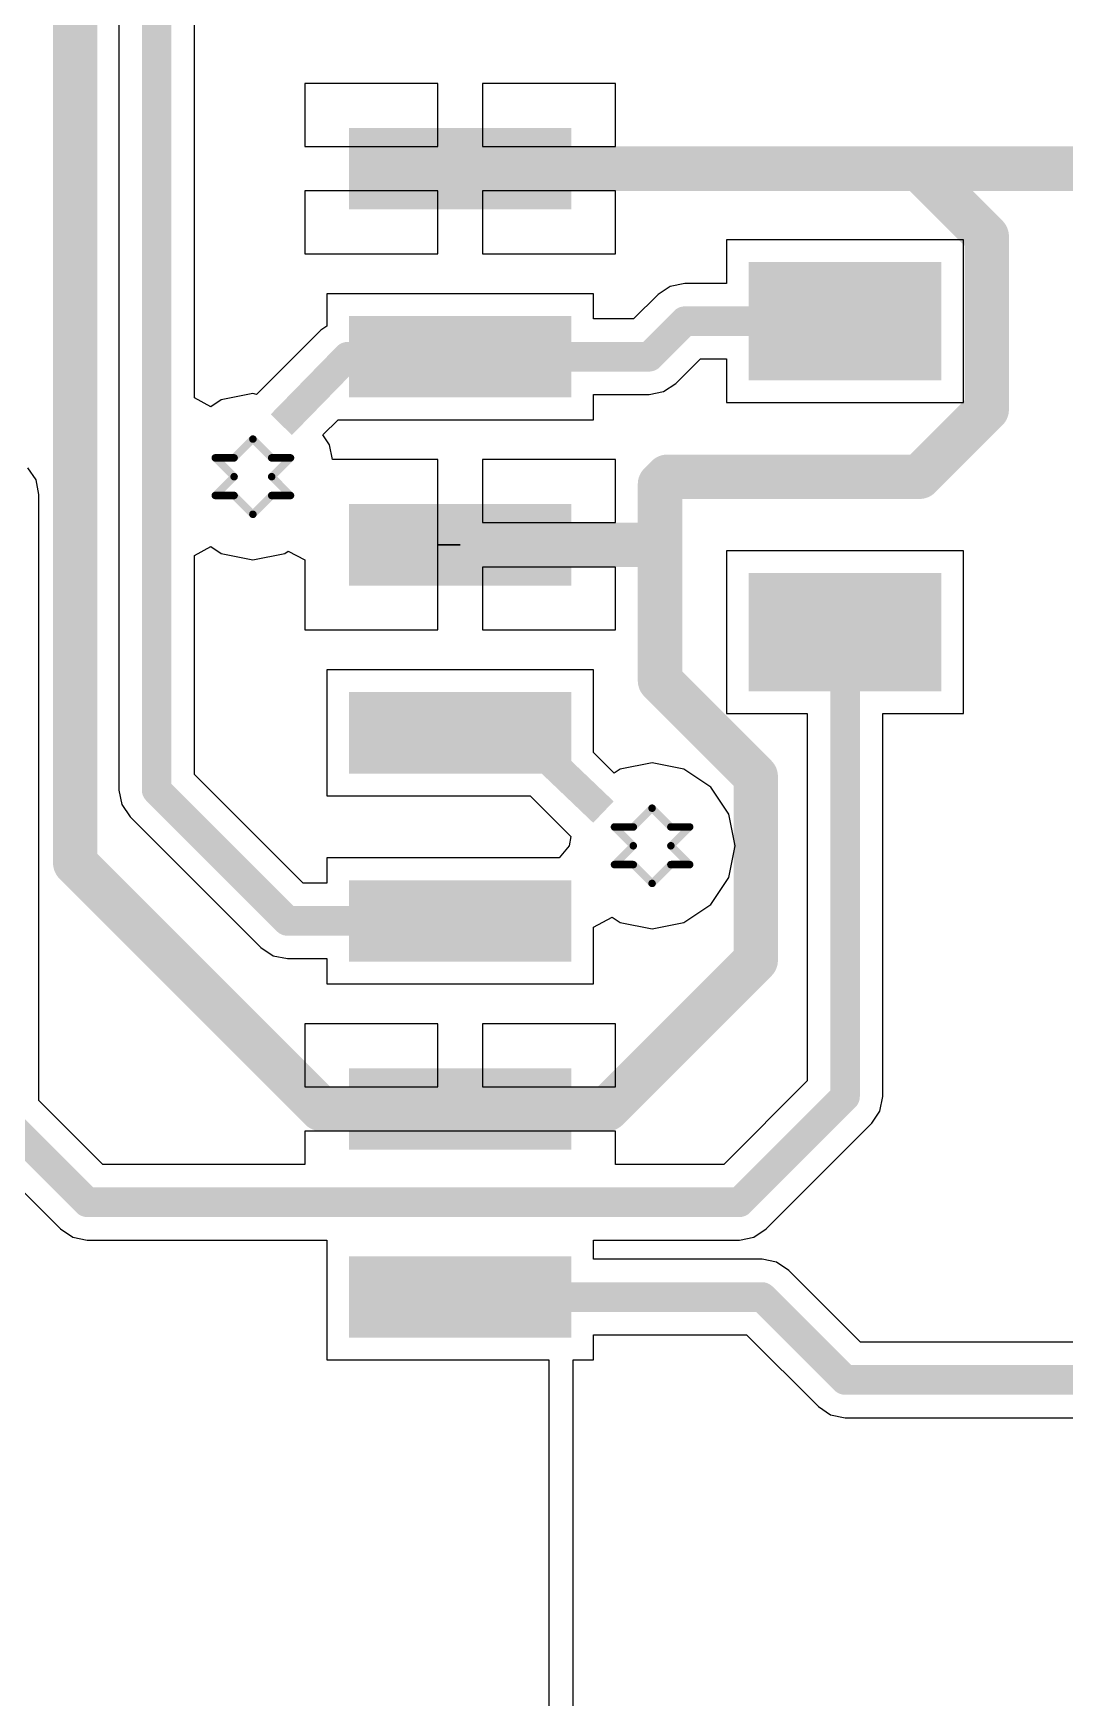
# Paper-space layout 'Лист1' of a CAD drawing. Header units: millimetres. Extents: x 0 to 594, y 0 to 420.
# Drawn here: x 125.08 to 139, y 229.02 to 251.48 of the extents above; entities that cross this region are included whole.
import ezdxf

# ---------------------------------------------------------------- set-up
doc = ezdxf.new("R2010")
doc.units = ezdxf.units.MM
doc.layers.add('DrillDrawing', color=1, linetype='Continuous')
doc.layers.add('TopLayer', color=1, linetype='Continuous')

psp = doc.layouts.new('Лист1')

# ---------------------------------------------------------------- hatches: boundary and pattern name
at = {"layer": 'TopLayer'}
for points in [[(132.3382595878379, 250.1998525809428), (132.3382595878379, 249.1010182525846), (129.3414336177107, 249.1010182525846), (129.3414336177107, 250.1998525809428)], [(134.7358127221983, 246.7934179540771), (134.7358127221983, 248.3917275063159), (137.3330625729454, 248.3917275063159), (137.3330625729454, 246.7934179540771)], [(132.3382595878379, 247.662539148107), (132.3382595878379, 246.5637048197488), (129.3414336177107, 246.5637048197488), (129.3414336177107, 247.662539148107)], [(132.3382595878379, 245.1252257152711), (132.3382595878379, 244.0263913869129), (129.3414336177107, 244.0263913869129), (129.3414336177107, 245.1252257152711)], [(134.7358127221983, 242.5979194466144), (134.7358127221983, 244.1962289988532), (137.3330625729454, 244.1962289988532), (137.3330625729454, 242.5979194466144)], [(132.3382595878379, 242.5879122824353), (132.3382595878379, 241.4890779540771), (129.3414336177107, 241.4890779540771), (129.3414336177107, 242.5879122824353)], [(132.3382595878379, 240.0505988495995), (132.3382595878379, 238.9517645212413), (129.3414336177107, 238.9517645212413), (129.3414336177107, 240.0505988495995)], [(132.3382595878379, 237.5132854167637), (132.3382595878379, 236.4144510884055), (129.3414336177107, 236.4144510884055), (129.3414336177107, 237.5132854167637)], [(132.3382595878379, 234.9759719839279), (132.3382595878379, 233.8771376555696), (129.3414336177107, 233.8771376555696), (129.3414336177107, 234.9759719839279)]]:
    psp.add_hatch(color=1, dxfattribs=at).paths.add_polyline_path(points)

# ---------------------------------------------------------------- linework, layer by layer
at = {"layer": 'DrillDrawing', "const_width": 0.1014925373134329}
for points in [[(127.789117945929, 245.7485497451219), (128.0428492892131, 246.0022810884056)], [(128.0428492892131, 246.0022810884056), (128.2965806324971, 245.7485497451219)], [(127.535386602645, 245.7485497451219), (127.789117945929, 245.4948184018382)], [(127.535386602645, 245.7485497451219), (127.789117945929, 245.7485497451219)], [(128.2965806324971, 245.7485497451219), (128.5503119757811, 245.7485497451219)], [(128.2965806324971, 245.4948184018382), (128.5503119757811, 245.7485497451219)], [(127.535386602645, 245.2410870585548), (127.789117945929, 245.4948184018382)], [(128.2965806324971, 245.4948184018382), (128.5503119757811, 245.2410870585548)], [(127.535386602645, 245.2410870585548), (127.789117945929, 245.2410870585548)], [(127.789117945929, 245.2410870585548), (128.0428492892131, 244.9873557152711)], [(128.0428492892131, 244.9873557152711), (128.2965806324971, 245.2410870585548)], [(128.2965806324971, 245.2410870585548), (128.5503119757811, 245.2410870585548)], [(133.176610781749, 240.7686204913905), (133.4303421250331, 241.0223518346742)], [(133.4303421250331, 241.0223518346742), (133.6840734683171, 240.7686204913905)], [(132.922879438465, 240.7686204913905), (133.176610781749, 240.5148891481068)], [(132.922879438465, 240.7686204913905), (133.176610781749, 240.7686204913905)], [(133.6840734683171, 240.7686204913905), (133.9378048116011, 240.7686204913905)], [(133.6840734683171, 240.5148891481068), (133.9378048116011, 240.7686204913905)], [(132.922879438465, 240.2611578048235), (133.176610781749, 240.5148891481068)], [(133.6840734683171, 240.5148891481068), (133.9378048116011, 240.2611578048235)], [(132.922879438465, 240.2611578048235), (133.176610781749, 240.2611578048235)], [(133.176610781749, 240.2611578048235), (133.4303421250331, 240.0074264615397)], [(133.4303421250331, 240.0074264615397), (133.6840734683171, 240.2611578048235)], [(133.6840734683171, 240.2611578048235), (133.9378048116011, 240.2611578048235)]]:
    psp.add_lwpolyline(points, dxfattribs=at)
at = {"layer": 'DrillDrawing', "const_width": 0.05074626865671643}
for points in [[(128.0174761548876, 246.0022810884056, 1), (128.0682224235385, 246.0022810884056, 1)], [(128.0174761548876, 246.0022810884056, 1), (128.0682224235385, 246.0022810884056, 1)], [(127.5100134683195, 245.7485497451219, 1), (127.5607597369705, 245.7485497451219, 1)], [(127.5100134683195, 245.7485497451219, 1), (127.5607597369705, 245.7485497451219, 1)], [(127.7637448116035, 245.7485497451219, 1), (127.8144910802545, 245.7485497451219, 1)], [(127.7637448116035, 245.7485497451219, 1), (127.8144910802545, 245.7485497451219, 1)], [(128.2712074981643, 245.7485497451219, 1), (128.3219537668226, 245.7485497451219, 1)], [(128.2712074981643, 245.7485497451219, 1), (128.3219537668226, 245.7485497451219, 1)], [(128.5249388414483, 245.7485497451219, 1), (128.5756851101066, 245.7485497451219, 1)], [(128.5249388414483, 245.7485497451219, 1), (128.5756851101066, 245.7485497451219, 1)], [(127.7637448116035, 245.4948184018382, 1), (127.8144910802545, 245.4948184018382, 1)], [(127.7637448116035, 245.4948184018382, 1), (127.8144910802545, 245.4948184018382, 1)], [(128.2712074981643, 245.4948184018382, 1), (128.3219537668226, 245.4948184018382, 1)], [(128.2712074981643, 245.4948184018382, 1), (128.3219537668226, 245.4948184018382, 1)], [(127.5100134683195, 245.2410870585548, 1), (127.5607597369705, 245.2410870585548, 1)], [(127.5100134683195, 245.2410870585548, 1), (127.5607597369705, 245.2410870585548, 1)], [(127.7637448116035, 245.2410870585548, 1), (127.8144910802545, 245.2410870585548, 1)], [(127.7637448116035, 245.2410870585548, 1), (127.8144910802545, 245.2410870585548, 1)], [(128.2712074981643, 245.2410870585548, 1), (128.3219537668226, 245.2410870585548, 1)], [(128.2712074981643, 245.2410870585548, 1), (128.3219537668226, 245.2410870585548, 1)], [(128.5249388414483, 245.2410870585548, 1), (128.5756851101066, 245.2410870585548, 1)], [(128.5249388414483, 245.2410870585548, 1), (128.5756851101066, 245.2410870585548, 1)], [(128.0174761548876, 244.9873557152711, 1), (128.0682224235385, 244.9873557152711, 1)], [(128.0174761548876, 244.9873557152711, 1), (128.0682224235385, 244.9873557152711, 1)], [(133.4049689907076, 241.0223518346742, 1), (133.4557152593658, 241.0223518346742, 1)], [(133.4049689907076, 241.0223518346742, 1), (133.4557152593658, 241.0223518346742, 1)], [(132.8975063041323, 240.7686204913905, 1), (132.9482525727978, 240.7686204913905, 1)], [(132.8975063041323, 240.7686204913905, 1), (132.9482525727978, 240.7686204913905, 1)], [(133.1512376474236, 240.7686204913905, 1), (133.2019839160818, 240.7686204913905, 1)], [(133.1512376474236, 240.7686204913905, 1), (133.2019839160818, 240.7686204913905, 1)], [(133.6587003339916, 240.7686204913905, 1), (133.7094466026498, 240.7686204913905, 1)], [(133.6587003339916, 240.7686204913905, 1), (133.7094466026498, 240.7686204913905, 1)], [(133.9124316772756, 240.7686204913905, 1), (133.9631779459266, 240.7686204913905, 1)], [(133.9124316772756, 240.7686204913905, 1), (133.9631779459266, 240.7686204913905, 1)], [(133.1512376474236, 240.5148891481068, 1), (133.2019839160818, 240.5148891481068, 1)], [(133.1512376474236, 240.5148891481068, 1), (133.2019839160818, 240.5148891481068, 1)], [(133.6587003339916, 240.5148891481068, 1), (133.7094466026498, 240.5148891481068, 1)], [(133.6587003339916, 240.5148891481068, 1), (133.7094466026498, 240.5148891481068, 1)], [(132.8975063041323, 240.2611578048235, 1), (132.9482525727978, 240.2611578048235, 1)], [(132.8975063041323, 240.2611578048235, 1), (132.9482525727978, 240.2611578048235, 1)], [(133.1512376474236, 240.2611578048235, 1), (133.2019839160818, 240.2611578048235, 1)], [(133.1512376474236, 240.2611578048235, 1), (133.2019839160818, 240.2611578048235, 1)], [(133.6587003339916, 240.2611578048235, 1), (133.7094466026498, 240.2611578048235, 1)], [(133.6587003339916, 240.2611578048235, 1), (133.7094466026498, 240.2611578048235, 1)], [(133.9124316772756, 240.2611578048235, 1), (133.9631779459266, 240.2611578048235, 1)], [(133.9124316772756, 240.2611578048235, 1), (133.9631779459266, 240.2611578048235, 1)], [(133.4049689907076, 240.0074264615397, 1), (133.4557152593658, 240.0074264615397, 1)], [(133.4049689907076, 240.0074264615397, 1), (133.4557152593658, 240.0074264615397, 1)]]:
    psp.add_lwpolyline(points, format="xyb", close=True, dxfattribs=at)
at = {"layer": 'TopLayer'}
for p, q in [((126.2349677966737, 255.5481718346741), (126.2349677966737, 241.2664363122861)), ((127.2534758563813, 246.5580643719876), (127.2534758563813, 255.3372348197486)), ((130.5401645130875, 250.7992142227337), (128.7420719757826, 250.7992142227337)), ((128.7420719757826, 250.7992142227337), (128.7420719757826, 249.9501175063158)), ((130.5401645130875, 249.9501175063158), (130.5401645130875, 250.7992142227337)), ((132.9376212295135, 250.7992142227337), (131.1395286922013, 250.7992142227337)), ((131.1395286922013, 250.7992142227337), (131.1395286922013, 249.9501175063158)), ((132.9376212295135, 249.9501175063158), (132.9376212295135, 250.7992142227337)), ((128.7420719757826, 249.9501175063158), (130.5401645130875, 249.9501175063158)), ((131.1395286922013, 249.9501175063158), (132.9376212295135, 249.9501175063158)), ((130.5401645130875, 249.3507533272116), (128.7420719757826, 249.3507533272116)), ((128.7420719757826, 249.3507533272116), (128.7420719757826, 248.5016566107937)), ((130.5401645130875, 248.5016566107937), (130.5401645130875, 249.3507533272116)), ((132.9376212295135, 249.3507533272116), (131.1395286922013, 249.3507533272116)), ((131.1395286922013, 249.3507533272116), (131.1395286922013, 248.5016566107937)), ((132.9376212295135, 248.5016566107937), (132.9376212295135, 249.3507533272116)), ((137.632742125035, 248.6914070585548), (134.4361331698125, 248.6914070585548)), ((134.4361331698125, 248.6914070585548), (134.4361331698125, 248.1018267600473)), ((137.632742125035, 246.4937384018384), (137.632742125035, 248.6914070585548)), ((128.7420719757826, 248.5016566107937), (130.5401645130875, 248.5016566107937)), ((131.1395286922013, 248.5016566107937), (132.9376212295135, 248.5016566107937)), ((132.6379391399566, 247.9622187003459), (129.0417540653322, 247.9622187003459)), ((129.0417540653322, 247.9622187003459), (129.0417540653322, 247.527165864525)), ((132.6379391399566, 247.6223760137786), (132.6379391399566, 247.9622187003459)), ((133.5108967519006, 247.9526682525845), (133.1806045130976, 247.6223760137786)), ((133.6761063041374, 248.0630616854203), (133.5108967519006, 247.9526682525845)), ((133.8709922742889, 248.1018267600473), (133.6761063041374, 248.0630616854203)), ((134.4361331698125, 248.1018267600473), (133.8709922742889, 248.1018267600473)), ((128.9610116772707, 247.4732175063159), (128.0930018265241, 246.6052025809427)), ((129.0417540653322, 247.527165864525), (128.9610116772707, 247.4732175063159)), ((133.1806045130976, 247.6223760137786), (132.6379391399566, 247.6223760137786)), ((133.7516370504051, 246.7530264615397), (134.0819292892153, 247.0833187003456)), ((134.0819292892153, 247.0833187003456), (134.4361331698125, 247.0833187003456)), ((134.4361331698125, 247.0833187003456), (134.4361331698125, 246.4937384018384)), ((128.0428492892131, 246.6151792973608), (127.6141042145861, 246.5298951182563)), ((128.0930018265241, 246.6052025809427), (128.0428492892131, 246.6151792973608)), ((132.6379391399566, 246.2640252675101), (132.6379391399566, 246.603867954077)), ((132.6379391399566, 246.603867954077), (133.3915415280168, 246.603867954077)), ((133.3915415280168, 246.603867954077), (133.5864274981683, 246.642633028704)), ((133.5864274981683, 246.642633028704), (133.7516370504051, 246.7530264615397)), ((127.4772516772752, 246.4384503421366), (127.2534758563813, 246.5580643719876)), ((127.6141042145861, 246.5298951182563), (127.4772516772752, 246.4384503421366)), ((134.4361331698125, 246.4937384018384), (137.632742125035, 246.4937384018384)), ((128.9873337668211, 246.0591473570623), (129.1922116772727, 246.2640252675101)), ((129.1922116772727, 246.2640252675101), (132.6379391399566, 246.2640252675101)), ((129.0779260056258, 245.9235634764652), (128.9873337668211, 246.0591473570623)), ((129.117503020552, 245.7245873570623), (129.0779260056258, 245.9235634764652)), ((130.5401645130875, 245.7245873570623), (129.117503020552, 245.7245873570623)), ((130.5401645130875, 244.575808551092), (130.5401645130875, 245.7245873570623)), ((132.9376212295135, 245.7245873570623), (131.1395286922013, 245.7245873570623)), ((131.1395286922013, 245.7245873570623), (131.1395286922013, 244.8754906406444)), ((132.9376212295135, 244.8754906406444), (132.9376212295135, 245.7245873570623)), ((125.1169564533954, 245.4509939242265), (125.0065630205533, 245.6162136257189)), ((125.1557215280151, 245.2561130287041), (125.1169564533954, 245.4509939242265)), ((125.1557215280151, 237.0768649690025), (125.1557215280151, 245.2561130287041)), ((131.1395286922013, 244.8754906406444), (132.9376212295135, 244.8754906406444)), ((127.2534758563813, 244.4315724316891), (127.4772516772752, 244.5511864615397)), ((127.4772516772752, 244.5511864615397), (127.6141042145861, 244.4597416854204)), ((130.5401645130875, 243.427029745122), (130.5401645130875, 244.575808551092)), ((130.5401645130875, 244.575808551092), (130.8398466026444, 244.575808551092)), ((130.8398466026444, 244.575808551092), (130.5401645130875, 244.575808551092)), ((130.8398466026444, 244.575808551092), (130.8398466026444, 244.575808551092)), ((127.2534758563813, 241.4773733272116), (127.2534758563813, 244.4315724316891)), ((127.6141042145861, 244.4597416854204), (128.0428492892131, 244.3744575063159)), ((128.0428492892131, 244.3744575063159), (128.47159436384, 244.4597416854204)), ((128.47159436384, 244.4597416854204), (128.5182961548814, 244.4909506406441)), ((128.5182961548814, 244.4909506406441), (128.7420719757826, 244.3713366107935)), ((128.7420719757826, 244.3713366107935), (128.7420719757826, 243.427029745122)), ((137.632742125035, 244.4959085510921), (134.4361331698125, 244.4959085510921)), ((134.4361331698125, 244.4959085510921), (134.4361331698125, 242.2982398943758)), ((137.632742125035, 242.2982398943758), (137.632742125035, 244.4959085510921)), ((132.9376212295135, 244.2761264615399), (131.1395286922013, 244.2761264615399)), ((131.1395286922013, 244.2761264615399), (131.1395286922013, 243.427029745122)), ((132.9376212295135, 243.427029745122), (132.9376212295135, 244.2761264615399)), ((128.7420719757826, 243.427029745122), (130.5401645130875, 243.427029745122)), ((131.1395286922013, 243.427029745122), (132.9376212295135, 243.427029745122)), ((132.6379391399566, 242.8875918346742), (129.0417540653322, 242.8875918346742)), ((129.0417540653322, 242.8875918346742), (129.0417540653322, 241.1893984018384)), ((132.6379391399566, 241.774969745122), (132.6379391399566, 242.8875918346742)), ((134.4361331698125, 242.2982398943758), (135.5251328713018, 242.2982398943758)), ((135.5251328713018, 242.2982398943758), (135.5251328713018, 237.3418112376592)), ((136.543640931002, 237.1308742227337), (136.543640931002, 242.2982398943758)), ((136.543640931002, 242.2982398943758), (137.632742125035, 242.2982398943758)), ((132.9184797369778, 241.494429148107), (132.6379391399566, 241.774969745122)), ((133.4303421250331, 241.6352500436294), (133.0015970504061, 241.5499658645249)), ((133.85908719966, 241.5499658645249), (133.4303421250331, 241.6352500436294)), ((128.7204134683231, 240.0104357152713), (127.2534758563813, 241.4773733272116)), ((133.0015970504061, 241.5499658645249), (132.9184797369778, 241.494429148107)), ((134.2225573489156, 241.3071043719875), (133.85908719966, 241.5499658645249)), ((126.2349677966737, 241.2664363122861), (126.2737328713008, 241.0715503421367)), ((129.0417540653322, 241.1893984018384), (131.7831283936864, 241.1893984018384)), ((131.7831283936864, 241.1893984018384), (132.3344764533937, 240.6380452675099)), ((134.4654188414531, 240.9436342227338), (134.2225573489156, 241.3071043719875)), ((126.2737328713008, 241.0715503421367), (126.3841263041356, 240.9063407898981)), ((126.3841263041356, 240.9063407898981), (128.1493809310084, 239.1410861630323)), ((134.5507030205587, 240.5148891481068), (134.4654188414531, 240.9436342227338)), ((132.3099812295074, 240.5148942227337), (132.1748845130966, 240.3502784018382)), ((132.3344764533937, 240.6380452675099), (132.3099812295074, 240.5148942227337)), ((134.4654188414531, 240.0861440734801), (134.5507030205587, 240.5148891481068)), ((132.1748845130966, 240.3502784018382), (129.0417540653322, 240.3502784018382)), ((129.0417540653322, 240.3502784018382), (129.0417540653322, 240.0104357152713)), ((134.2225573489156, 239.7226739242264), (134.4654188414531, 240.0861440734801)), ((129.0417540653322, 240.0104357152713), (128.7204134683231, 240.0104357152713)), ((133.85908719966, 239.4798124316891), (134.2225573489156, 239.7226739242264)), ((132.6379391399566, 239.4176381033308), (132.8916704832406, 239.5532625809426)), ((132.6379391399566, 238.6520849690023), (132.6379391399566, 239.4176381033308)), ((132.8916704832406, 239.5532625809426), (133.0015970504061, 239.4798124316891)), ((133.0015970504061, 239.4798124316891), (133.4303421250331, 239.3945282525846)), ((133.4303421250331, 239.3945282525846), (133.85908719966, 239.4798124316891)), ((128.1493809310084, 239.1410861630323), (128.3145904832451, 239.0306927301966)), ((128.3145904832451, 239.0306927301966), (128.5094764533894, 238.9919276555696)), ((128.5094764533894, 238.9919276555696), (129.0417540653322, 238.9919276555696)), ((129.0417540653322, 238.9919276555696), (129.0417540653322, 238.6520849690023)), ((129.0417540653322, 238.6520849690023), (132.6379391399566, 238.6520849690023)), ((130.5401645130875, 238.1126470585546), (128.7420719757826, 238.1126470585546)), ((128.7420719757826, 238.1126470585546), (128.7420719757826, 237.2635503421367)), ((130.5401645130875, 237.2635503421367), (130.5401645130875, 238.1126470585546)), ((132.9376212295135, 238.1126470585546), (131.1395286922013, 238.1126470585546)), ((131.1395286922013, 238.1126470585546), (131.1395286922013, 237.2635503421367)), ((132.9376212295135, 237.2635503421367), (132.9376212295135, 238.1126470585546)), ((128.7420719757826, 237.2635503421367), (130.5401645130875, 237.2635503421367)), ((131.1395286922013, 237.2635503421367), (132.9376212295135, 237.2635503421367)), ((135.5251328713018, 237.3418112376592), (134.3977588414452, 236.2144372078085)), ((126.0181492892113, 236.2144372078085), (125.1557215280151, 237.0768649690025)), ((136.3944824235402, 236.7707787003458), (136.504875856375, 236.9359882525847)), ((136.504875856375, 236.9359882525847), (136.543640931002, 237.1308742227337)), ((134.9687913787672, 235.3450876555696), (136.3944824235402, 236.7707787003458)), ((130.8398466026444, 236.6641861630325), (128.7420719757826, 236.6641861630325)), ((128.7420719757826, 236.6641861630325), (128.7420719757826, 236.2144372078085)), ((132.9376212295135, 236.6641861630325), (130.8398466026444, 236.6641861630325)), ((132.9376212295135, 236.2144372078085), (132.9376212295135, 236.6641861630325)), ((124.6637567518953, 236.1284476555697), (125.4471167519038, 235.3450876555696)), ((128.7420719757826, 236.2144372078085), (126.0181492892113, 236.2144372078085)), ((134.3977588414452, 236.2144372078085), (132.9376212295135, 236.2144372078085)), ((125.4471167519038, 235.3450876555696), (125.6123263041406, 235.2346942227338)), ((134.8035818265232, 235.2346942227338), (134.9687913787672, 235.3450876555696)), ((125.6123263041406, 235.2346942227338), (125.8072122742848, 235.1959291481068)), ((125.8072122742848, 235.1959291481068), (129.0417540653322, 235.1959291481068)), ((129.0417540653322, 235.1959291481068), (129.0417540653322, 233.577458103331)), ((132.6379391399566, 234.9358088495996), (132.6379391399566, 235.1959291481068)), ((132.6379391399566, 235.1959291481068), (134.6086958563789, 235.1959291481068)), ((134.6086958563789, 235.1959291481068), (134.8035818265232, 235.2346942227338)), ((134.9155534683193, 234.9358088495996), (132.6379391399566, 234.9358088495996)), ((135.1104394384635, 234.8970437749726), (134.9155534683193, 234.9358088495996)), ((135.2756489907076, 234.7866503421368), (135.1104394384635, 234.8970437749726)), ((136.2453239160783, 233.8169754167637), (135.2756489907076, 234.7866503421368)), ((132.6379391399566, 233.577458103331), (132.6379391399566, 233.9173007898979)), ((132.6379391399566, 233.9173007898979), (134.7046164533855, 233.9173007898979)), ((134.7046164533855, 233.9173007898979), (135.6742913787636, 232.9476258645248)), ((143.4640415280189, 233.8169754167637), (136.2453239160783, 233.8169754167637)), ((129.0417540653322, 233.577458103331), (132.0386104832466, 233.577458103331)), ((132.0386104832466, 233.577458103331), (132.0386104832466, 225.5159667600472)), ((132.3629857071243, 225.5159718346741), (132.3629857071243, 233.577458103331)), ((132.3629857071243, 233.577458103331), (132.6379391399566, 233.577458103331)), ((135.6742913787636, 232.9476258645248), (135.8395009310076, 232.837232431689)), ((135.8395009310076, 232.837232431689), (136.0343869011519, 232.798467357062)), ((136.0343869011519, 232.798467357062), (147.5574689907041, 232.798467357062))]:
    psp.add_line(p, q, dxfattribs=at)
for points, const_width in [([(125.6453874981705, 240.2819333272112), (125.6453874981705, 255.9663464615397)], 0.5993641791044777), ([(126.7442218265239, 241.2664363122861), (126.7442218265239, 255.5481718346741)], 0.3995761194029852), ([(130.8398466026444, 249.6504354167637), (137.0333271996603, 249.6504354167637)], 0.5993641791044777), ([(137.0333271996603, 249.6504354167637), (142.1471301847302, 249.6504354167637)], 0.5993641791044777), ([(137.0333271996603, 249.6504354167637), (137.9467600354798, 248.7370025809427)], 0.5993641791044777), ([(137.9467600354798, 246.4014563122859), (137.9467600354798, 248.7370025809427)], 0.5993641791044777), ([(133.3915415280168, 247.113121983928), (133.8709922742889, 247.5925727301966)], 0.3995761194029852), ([(133.8709922742889, 247.5925727301966), (136.0344376474201, 247.5925727301966)], 0.3995761194029852), ([(128.4261077204307, 246.1960724754873), (129.3211122742829, 247.113121983928)], 0.3995761194029852), ([(129.3211122742829, 247.113121983928), (130.8398466026444, 247.113121983928)], 0.3995761194029852), ([(130.8398466026444, 247.113121983928), (133.3915415280168, 247.113121983928)], 0.3995761194029852), ([(137.0392949608537, 245.4939912376591), (137.9467600354798, 246.4014563122859)], 0.5993641791044777), ([(133.537031080257, 245.3940972078086), (133.6369251101093, 245.4939912376591)], 0.5993641791044777), ([(133.537031080257, 244.495873028704), (133.537031080257, 245.3940972078086)], 0.5993641791044777), ([(133.6369251101093, 245.4939912376591), (137.0392949608537, 245.4939912376591)], 0.5993641791044777), ([(130.8398466026444, 244.575808551092), (133.4570955578708, 244.575808551092)], 0.5993641791044777), ([(133.4570955578708, 244.575808551092), (133.537031080257, 244.495873028704)], 0.5993641791044777), ([(133.537031080257, 242.7425285510919), (133.537031080257, 244.495873028704)], 0.5993641791044777), ([(136.0343869011519, 243.3970234764651), (136.0344376474201, 243.3970742227339)], 0.3995761194029852), ([(136.0343869011519, 237.1308742227337), (136.0343869011519, 243.3970234764651)], 0.3995761194029852), ([(133.537031080257, 242.7425285510919), (134.8289092892116, 241.4506503421369)], 0.5993641791044777), ([(130.8398466026444, 242.0384951182563), (131.6542227220449, 242.0384951182563)], 0.3995761194029852), ([(131.6542227220449, 242.0384951182563), (132.7733117330397, 240.9698126191577)], 0.3995761194029852), ([(134.8289092892116, 238.9701727301964), (134.8289092892116, 241.4506503421369)], 0.5993641791044777), ([(126.7442218265239, 241.2664363122861), (128.5094764533894, 239.5011816854202)], 0.3995761194029852), ([(125.6453874981705, 240.2819333272112), (128.9634525727922, 236.9638682525846)], 0.5993641791044777), ([(128.5094764533894, 239.5011816854202), (130.8398466026444, 239.5011816854202)], 0.3995761194029852), ([(132.8226048116009, 236.9638682525846), (134.8289092892116, 238.9701727301964)], 0.5993641791044777), ([(128.9634525727922, 236.9638682525846), (130.8398466026444, 236.9638682525846)], 0.5993641791044777), ([(130.8398466026444, 236.9638682525846), (132.8226048116009, 236.9638682525846)], 0.5993641791044777), ([(134.6086958563789, 235.7051831779578), (136.0343869011519, 237.1308742227337)], 0.3995761194029852), ([(124.6464674981723, 236.865927954077), (125.8072122742848, 235.7051831779578)], 0.3995761194029852), ([(125.8072122742848, 235.7051831779578), (134.6086958563789, 235.7051831779578)], 0.3995761194029852), ([(130.8398466026444, 234.4265548197489), (134.9155534683193, 234.4265548197489)], 0.3995761194029852), ([(134.9155534683193, 234.4265548197489), (136.0343869011519, 233.307721386913)], 0.3995761194029852), ([(136.0343869011519, 233.307721386913), (143.7918928713004, 233.307721386913)], 0.3995761194029852)]:
    psp.add_lwpolyline(points, dxfattribs=dict(at, const_width=const_width))
for points, const_width in [([(130.6900080951779, 249.6504354167637, 1), (130.9896851101109, 249.6504354167637, 1)], 0.2996820895522389), ([(136.8834886922011, 249.6504354167637, 1), (137.1831657071195, 249.6504354167637, 1)], 0.2996820895522389), ([(136.8834886922011, 249.6504354167637, 1), (137.1831657071195, 249.6504354167637, 1)], 0.2996820895522389), ([(136.8834886922011, 249.6504354167637, 1), (137.1831657071195, 249.6504354167637, 1)], 0.2996820895522389), ([(137.7969215280206, 248.7370025809427, 1), (138.0965985429463, 248.7370025809427, 1)], 0.2996820895522389), ([(137.7969215280206, 248.7370025809427, 1), (138.0965985429463, 248.7370025809427, 1)], 0.2996820895522389), ([(133.7710982444366, 247.5925727301966, 1), (133.9708863041412, 247.5925727301966, 1)], 0.1997880597014926), ([(133.7710982444366, 247.5925727301966, 1), (133.9708863041412, 247.5925727301966, 1)], 0.1997880597014926), ([(135.9345436175678, 247.5925727301966, 1), (136.1343316772724, 247.5925727301966, 1)], 0.1997880597014926), ([(129.2212182444379, 247.113121983928, 1), (129.4210063041425, 247.113121983928, 1)], 0.1997880597014926), ([(129.2212182444379, 247.113121983928, 1), (129.4210063041425, 247.113121983928, 1)], 0.1997880597014926), ([(130.7399525727994, 247.113121983928, 1), (130.9397406324967, 247.113121983928, 1)], 0.1997880597014926), ([(130.7399525727994, 247.113121983928, 1), (130.9397406324967, 247.113121983928, 1)], 0.1997880597014926), ([(133.2916474981718, 247.113121983928, 1), (133.4914355578691, 247.113121983928, 1)], 0.1997880597014926), ([(133.2916474981718, 247.113121983928, 1), (133.4914355578691, 247.113121983928, 1)], 0.1997880597014926), ([(137.7969215280206, 246.4014563122859, 1), (138.0965985429463, 246.4014563122859, 1)], 0.2996820895522389), ([(137.7969215280206, 246.4014563122859, 1), (138.0965985429463, 246.4014563122859, 1)], 0.2996820895522389), ([(133.3871925727978, 245.3940972078086, 1), (133.6868695877162, 245.3940972078086, 1)], 0.2996820895522389), ([(133.3871925727978, 245.3940972078086, 1), (133.6868695877162, 245.3940972078086, 1)], 0.2996820895522389), ([(133.4870866026428, 245.4939912376591, 1), (133.7867636175685, 245.4939912376591, 1)], 0.2996820895522389), ([(133.4870866026428, 245.4939912376591, 1), (133.7867636175685, 245.4939912376591, 1)], 0.2996820895522389), ([(136.8894564533873, 245.4939912376591, 1), (137.1891334683202, 245.4939912376591, 1)], 0.2996820895522389), ([(136.8894564533873, 245.4939912376591, 1), (137.1891334683202, 245.4939912376591, 1)], 0.2996820895522389), ([(130.6900080951779, 244.575808551092, 1), (130.9896851101109, 244.575808551092, 1)], 0.2996820895522389), ([(133.3072570504043, 244.575808551092, 1), (133.6069340653373, 244.575808551092, 1)], 0.2996820895522389), ([(133.3072570504043, 244.575808551092, 1), (133.6069340653373, 244.575808551092, 1)], 0.2996820895522389), ([(133.3871925727978, 244.495873028704, 1), (133.6868695877162, 244.495873028704, 1)], 0.2996820895522389), ([(133.3871925727978, 244.495873028704, 1), (133.6868695877162, 244.495873028704, 1)], 0.2996820895522389), ([(133.3871925727978, 244.495873028704, 1), (133.6868695877162, 244.495873028704, 1)], 0.2996820895522389), ([(135.9344928712996, 243.3970234764651, 1), (136.1342809310042, 243.3970234764651, 1)], 0.1997880597014926), ([(135.9344928712996, 243.3970234764651, 1), (136.1342809310042, 243.3970234764651, 1)], 0.1997880597014926), ([(135.9345436175678, 243.3970742227339, 1), (136.1343316772724, 243.3970742227339, 1)], 0.1997880597014926), ([(133.3871925727978, 242.7425285510919, 1), (133.6868695877162, 242.7425285510919, 1)], 0.2996820895522389), ([(133.3871925727978, 242.7425285510919, 1), (133.6868695877162, 242.7425285510919, 1)], 0.2996820895522389), ([(130.7399525727994, 242.0384951182563, 1), (130.9397406324967, 242.0384951182563, 1)], 0.1997880597014926), ([(131.5543286921999, 242.0384951182563, 1), (131.7541167519045, 242.0384951182563, 1)], 0.1997880597014926), ([(131.5543286921999, 242.0384951182563, 1), (131.7541167519045, 242.0384951182563, 1)], 0.1997880597014926), ([(134.6790707817524, 241.4506503421369, 1), (134.9787477966708, 241.4506503421369, 1)], 0.2996820895522389), ([(134.6790707817524, 241.4506503421369, 1), (134.9787477966708, 241.4506503421369, 1)], 0.2996820895522389), ([(126.6443277966789, 241.2664363122861, 1), (126.8441158563762, 241.2664363122861, 1)], 0.1997880597014926), ([(126.6443277966789, 241.2664363122861, 1), (126.8441158563762, 241.2664363122861, 1)], 0.1997880597014926), ([(125.495548990704, 240.2819333272112, 1), (125.7952260056297, 240.2819333272112, 1)], 0.2996820895522389), ([(125.495548990704, 240.2819333272112, 1), (125.7952260056297, 240.2819333272112, 1)], 0.2996820895522389), ([(128.4095824235444, 239.5011816854202, 1), (128.6093704832417, 239.5011816854202, 1)], 0.1997880597014926), ([(128.4095824235444, 239.5011816854202, 1), (128.6093704832417, 239.5011816854202, 1)], 0.1997880597014926), ([(130.7399525727994, 239.5011816854202, 1), (130.9397406324967, 239.5011816854202, 1)], 0.1997880597014926), ([(134.6790707817524, 238.9701727301964, 1), (134.9787477966708, 238.9701727301964, 1)], 0.2996820895522389), ([(134.6790707817524, 238.9701727301964, 1), (134.9787477966708, 238.9701727301964, 1)], 0.2996820895522389), ([(128.813614065333, 236.9638682525846, 1), (129.1132910802586, 236.9638682525846, 1)], 0.2996820895522389), ([(128.813614065333, 236.9638682525846, 1), (129.1132910802586, 236.9638682525846, 1)], 0.2996820895522389), ([(130.6900080951779, 236.9638682525846, 1), (130.9896851101109, 236.9638682525846, 1)], 0.2996820895522389), ([(130.6900080951779, 236.9638682525846, 1), (130.9896851101109, 236.9638682525846, 1)], 0.2996820895522389), ([(132.6727663041344, 236.9638682525846, 1), (132.9724433190601, 236.9638682525846, 1)], 0.2996820895522389), ([(132.6727663041344, 236.9638682525846, 1), (132.9724433190601, 236.9638682525846, 1)], 0.2996820895522389), ([(135.9344928712996, 237.1308742227337, 1), (136.1342809310042, 237.1308742227337, 1)], 0.1997880597014926), ([(135.9344928712996, 237.1308742227337, 1), (136.1342809310042, 237.1308742227337, 1)], 0.1997880597014926), ([(125.7073182444398, 235.7051831779578, 1), (125.9071063041371, 235.7051831779578, 1)], 0.1997880597014926), ([(125.7073182444398, 235.7051831779578, 1), (125.9071063041371, 235.7051831779578, 1)], 0.1997880597014926), ([(134.5088018265266, 235.7051831779578, 1), (134.7085898862239, 235.7051831779578, 1)], 0.1997880597014926), ([(134.5088018265266, 235.7051831779578, 1), (134.7085898862239, 235.7051831779578, 1)], 0.1997880597014926), ([(130.7399525727994, 234.4265548197489, 1), (130.9397406324967, 234.4265548197489, 1)], 0.1997880597014926), ([(134.815659438467, 234.4265548197489, 1), (135.0154474981643, 234.4265548197489, 1)], 0.1997880597014926), ([(134.815659438467, 234.4265548197489, 1), (135.0154474981643, 234.4265548197489, 1)], 0.1997880597014926), ([(135.9344928712996, 233.307721386913, 1), (136.1342809310042, 233.307721386913, 1)], 0.1997880597014926), ([(135.9344928712996, 233.307721386913, 1), (136.1342809310042, 233.307721386913, 1)], 0.1997880597014926)]:
    psp.add_lwpolyline(points, format="xyb", close=True, dxfattribs=dict(at, const_width=const_width))

doc.saveas('drawing.dxf')
